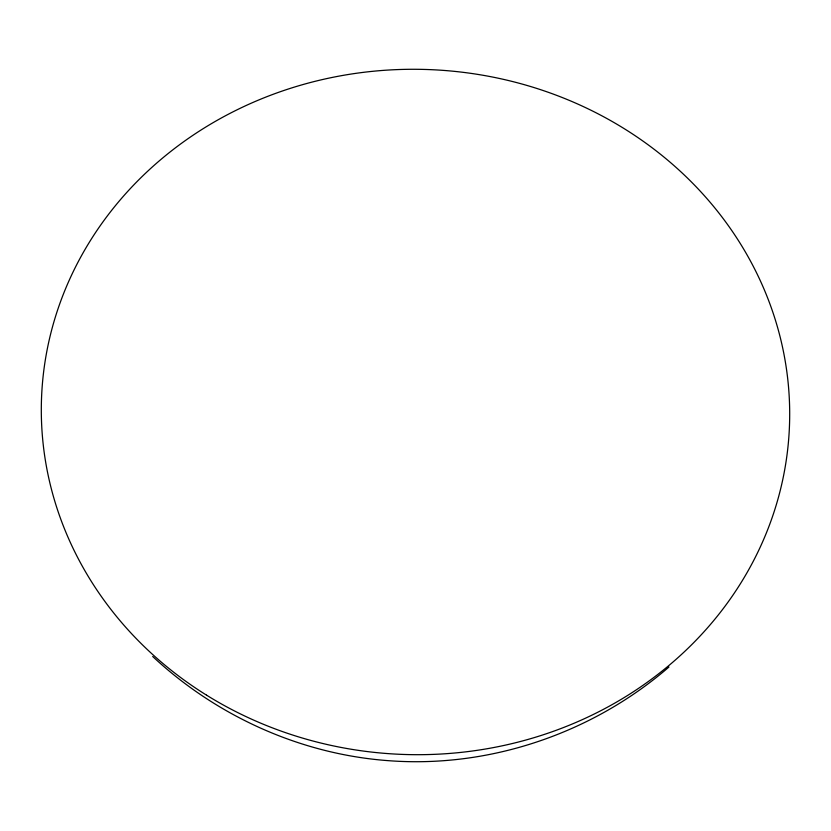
<?xml version="1.0" encoding="UTF-8"?>
<svg xmlns="http://www.w3.org/2000/svg" width="831" height="831" viewBox="0 0 831 831"><rect width="100%" height="100%" fill="white"/><g stroke="black" fill="none" stroke-linecap="round" stroke-linejoin="round"><path stroke-width="1.25" d="M668.965 667.002C592.877 732.859 490.944 767.927 390.362 760.812C302.11 754.828 217.203 716.738 152.686 656.48M206.576 695.173A374.22 342.663 1.9 0 0 788.806 437.532A374.22 342.663 1.9 0 0 251.107 103.252A374.22 342.663 1.9 0 0 206.576 695.173"/></g></svg>
